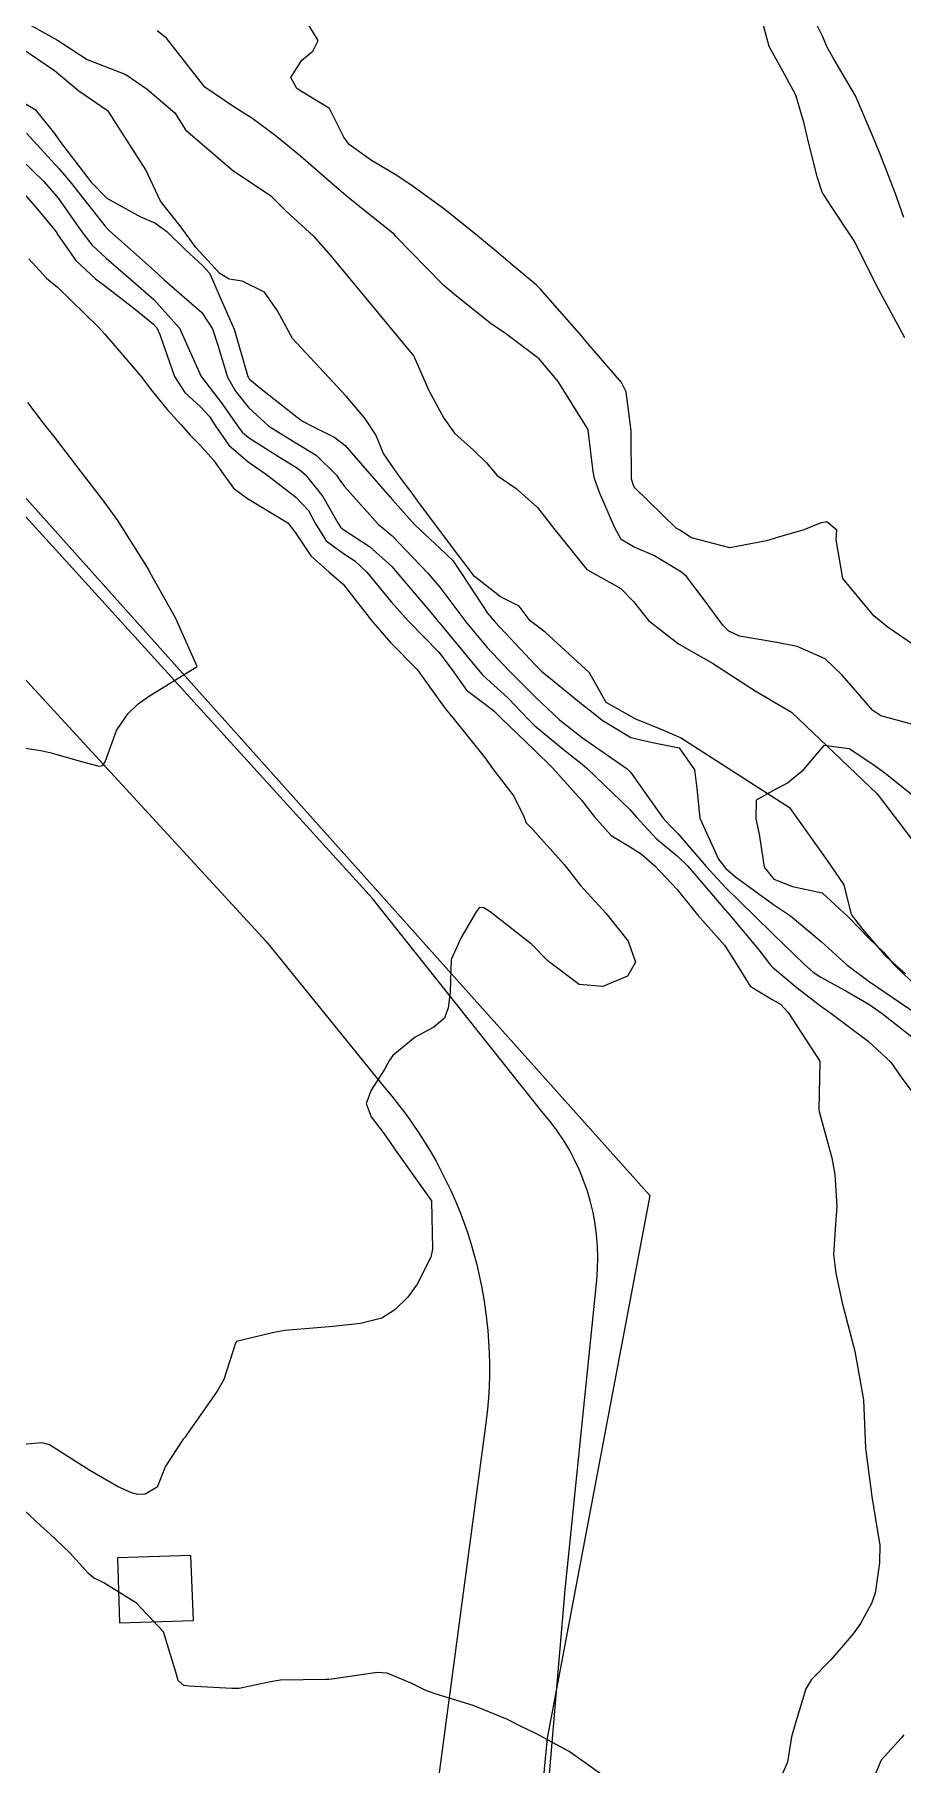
# Model space of a CAD drawing. Header units: metres. Extents: x 318500 to 325275, y 7408834 to 7428799.
# Drawn here: x 321847.6 to 321883.5, y 7423087.2 to 7423158.9 of the extents above; entities that cross this region are included whole.
import ezdxf

# ---------------------------------------------------------------- set-up
doc = ezdxf.new("R2010")
doc.units = ezdxf.units.M
doc.header["$MEASUREMENT"] = 0
for name, color, linetype in [('Curvas de Nivel 1m', 11, 'Continuous'), ('Curvas de Nivel 5m', 15, 'Continuous'), ('Divisas', 45, 'Continuous'), ('Edificações', 30, 'Continuous'), ('Hidrografia', 140, 'Continuous'), ('Vias Primárias', 230, 'Continuous'), ('Vias Secundárias', 230, 'Continuous')]:
    doc.layers.add(name, color=color, linetype=linetype)

msp = doc.modelspace()

# ---------------------------------------------------------------- linework, layer by layer
at = {"layer": 'Curvas de Nivel 1m', "flags": 128}
for points, elevation in [([(321883.564, 7423151.295), (321883.207, 7423152.32), (321882.584, 7423153.928), (321882.412, 7423154.332), (321882.298, 7423154.628), (321881.561, 7423156.34), (321880.633, 7423157.91), (321880.393, 7423158.354), (321880.189, 7423158.815), (321879.42, 7423160.369)], 762), ([(321883.602, 7423146.313), (321882.51, 7423148.33), (321881.501, 7423150.34), (321880.551, 7423151.77), (321880.178, 7423152.356), (321879.982, 7423152.946), (321879.624, 7423154.364), (321879.432, 7423155.201), (321879.088, 7423156.373), (321878.623, 7423157.243), (321877.993, 7423158.39), (321877.737, 7423159.31)], 761), ([(321883.937, 7423130.305), (321882.608, 7423130.66), (321882.275, 7423130.877), (321881.009, 7423132.343), (321880.3, 7423133.018), (321879.141, 7423133.534), (321878.31, 7423133.696), (321876.757, 7423133.96), (321876.316, 7423134.163), (321876.069, 7423134.413), (321875.297, 7423135.459), (321874.563, 7423136.428), (321874.352, 7423136.617), (321873.213, 7423137.302), (321872.362, 7423137.658), (321871.86, 7423137.962), (321871.575, 7423138.472), (321870.96, 7423139.913), (321870.746, 7423140.485), (321870.693, 7423140.774), (321870.485, 7423142.489), (321870.472, 7423142.531), (321870.431, 7423142.606), (321869.248, 7423144.502), (321868.464, 7423145.448), (321867.011, 7423146.532), (321866.485, 7423146.889), (321864.954, 7423148.113), (321864.509, 7423148.484), (321864.422, 7423148.571), (321862.529, 7423150.52), (321862.498, 7423150.559), (321862.461, 7423150.591), (321860.553, 7423152.129), (321859.971, 7423152.629), (321858.578, 7423153.839), (321857.574, 7423154.66), (321856.597, 7423155.386), (321855.808, 7423155.888), (321854.61, 7423156.7), (321853.018, 7423158.724), (321852.644, 7423159.028)], 759), ([(321846.605, 7423156.35), (321847.583, 7423155.778), (321848.384, 7423154.783), (321848.586, 7423154.48), (321849.901, 7423152.76), (321850.55, 7423152.097), (321851.946, 7423151.328), (321852.535, 7423151.083), (321853.035, 7423150.722), (321853.793, 7423149.981), (321854.516, 7423149.313), (321854.809, 7423148.992), (321854.949, 7423148.693), (321855.289, 7423147.897), (321855.822, 7423146.68), (321856.399, 7423144.722), (321856.416, 7423144.671), (321856.428, 7423144.649), (321856.45, 7423144.625), (321856.804, 7423144.309), (321858.434, 7423143.03), (321858.654, 7423142.869), (321859.084, 7423142.64), (321859.991, 7423142.194), (321860.419, 7423141.856), (321861.511, 7423140.603), (321862.385, 7423139.607), (321863.297, 7423138.581), (321864.36, 7423137.591), (321864.887, 7423137.094), (321865.241, 7423136.557), (321866.326, 7423134.909), (321866.644, 7423134.535), (321868.294, 7423132.775), (321868.556, 7423132.507), (321870.276, 7423131.097), (321870.623, 7423130.835), (321871.068, 7423130.478), (321872.259, 7423129.759), (321873.154, 7423129.549), (321874.254, 7423129.34), (321874.888, 7423128.424), (321874.997, 7423127.654), (321875.119, 7423126.421), (321875.889, 7423124.717), (321876.116, 7423124.411), (321876.189, 7423124.333), (321876.594, 7423123.993), (321878.167, 7423122.842), (321878.87, 7423122.369), (321880.144, 7423121.313), (321881.206, 7423120.339), (321882.13, 7423119.654), (321884.11, 7423118.3)], 759), ([(321846.58, 7423154.122), (321847.941, 7423152.789), (321848.55, 7423152.088), (321849.478, 7423150.766), (321849.934, 7423150.169), (321850.519, 7423149.619), (321851.541, 7423148.74), (321852.498, 7423147.901), (321853.569, 7423146.714), (321854.451, 7423144.739), (321854.471, 7423144.7), (321855.333, 7423143.581), (321855.965, 7423142.677), (321856.162, 7423142.41), (321856.423, 7423142.187), (321857.699, 7423141.369), (321858.404, 7423140.94), (321858.579, 7423140.824), (321858.782, 7423140.644), (321859.502, 7423139.749), (321860.13, 7423138.624), (321860.225, 7423138.478), (321860.367, 7423138.367), (321861.428, 7423137.671), (321862.353, 7423136.845), (321862.585, 7423136.588), (321864.056, 7423134.841), (321864.283, 7423134.57), (321864.319, 7423134.529), (321865.951, 7423132.545), (321866.106, 7423132.36), (321866.287, 7423132.197), (321867.16, 7423131.408), (321868.004, 7423130.514), (321868.266, 7423130.259), (321869.543, 7423129.204), (321870.242, 7423128.652), (321870.44, 7423128.487), (321872.215, 7423126.784), (321872.494, 7423126.456), (321873.319, 7423125.561), (321874.194, 7423124.846), (321874.617, 7423124.426), (321876.163, 7423122.629), (321876.352, 7423122.407), (321877.56, 7423120.968), (321878.003, 7423120.382), (321878.061, 7423120.312), (321878.129, 7423120.247), (321879.144, 7423119.388), (321880.113, 7423118.65), (321880.544, 7423118.346), (321882.093, 7423117.182), (321883.023, 7423116.316), (321883.46, 7423115.695), (321884.066, 7423114.879)], 761), ([(321846.678, 7423152.808), (321847.673, 7423151.663), (321848.395, 7423150.782), (321848.453, 7423150.705), (321848.528, 7423150.577), (321849.263, 7423149.514), (321850.089, 7423148.756), (321850.505, 7423148.45), (321851.735, 7423147.493), (321852.482, 7423146.885), (321852.62, 7423146.728), (321852.749, 7423146.453), (321853.357, 7423144.716), (321853.787, 7423144.054), (321854.438, 7423143.454), (321854.802, 7423143.062), (321855.042, 7423142.691), (321855.603, 7423141.868), (321856.408, 7423141.174), (321857.166, 7423140.662), (321858.386, 7423139.718), (321858.901, 7423139.165), (321859.188, 7423138.638), (321859.641, 7423137.909), (321860.358, 7423137.383), (321860.826, 7423137.084), (321861.321, 7423136.605), (321862.332, 7423135.378), (321863.042, 7423134.583), (321864.301, 7423133.302), (321864.858, 7423132.561), (321865.45, 7423131.721), (321866.276, 7423131.095), (321866.593, 7423130.855), (321866.91, 7423130.53), (321868.251, 7423129.247), (321869.008, 7423128.502), (321870.22, 7423127.16), (321870.744, 7423126.482), (321871.437, 7423125.706), (321872.198, 7423125.252), (321872.678, 7423124.936), (321873.257, 7423124.444), (321874.175, 7423123.461), (321875.022, 7423122.421), (321876.141, 7423121.161), (321876.626, 7423120.403), (321877.194, 7423119.467), (321878.115, 7423118.912), (321878.451, 7423118.713), (321878.775, 7423118.37), (321880.08, 7423116.35), (321880.046, 7423114.35), (321880.059, 7423114.268), (321880.582, 7423112.344), (321880.702, 7423111.661), (321880.788, 7423110.342), (321880.731, 7423109.604), (321880.646, 7423108.343), (321880.743, 7423107.567), (321881.01, 7423106.339), (321881.394, 7423104.869), (321881.54, 7423104.334), (321881.9, 7423102.33), (321881.973, 7423100.328), (321881.985, 7423100.211), (321882.237, 7423098.324), (321882.466, 7423096.96), (321882.568, 7423096.319), (321882.556, 7423095.572), (321882.37, 7423094.321), (321882.223, 7423093.884), (321881.771, 7423093.054), (321881.468, 7423092.629), (321881.223, 7423092.335), (321880.542, 7423091.552), (321879.744, 7423090.742), (321879.502, 7423090.354), (321879.09, 7423088.989), (321878.916, 7423088.362), (321878.744, 7423087.315), (321878.338, 7423086.37)], 762), ([(321847.316, 7423149.596), (321848.052, 7423148.787), (321848.504, 7423148.41), (321850.21, 7423146.754), (321850.476, 7423146.465), (321851.963, 7423144.735), (321852.444, 7423144.096), (321853.058, 7423143.342), (321853.625, 7423142.712), (321854.001, 7423142.284), (321854.418, 7423141.87), (321854.965, 7423141.248), (321855.378, 7423140.685), (321855.805, 7423140.093), (321856.385, 7423139.667), (321858.056, 7423138.653), (321858.366, 7423138.241), (321859.003, 7423137.287), (321859.747, 7423136.629), (321860.342, 7423136.114), (321861.517, 7423134.602), (321862.307, 7423133.698), (321863.4, 7423132.579), (321864.278, 7423131.362), (321864.61, 7423130.902), (321864.898, 7423130.561), (321866.245, 7423128.873), (321866.49, 7423128.536), (321867.413, 7423127.331), (321867.813, 7423126.516), (321867.918, 7423126.225), (321868.204, 7423125.944), (321869.492, 7423124.497), (321870.177, 7423123.633), (321871.231, 7423122.474), (321872.143, 7423121.328), (321872.45, 7423120.455), (321872.124, 7423119.873), (321871.091, 7423119.447), (321870.12, 7423119.528), (321868.831, 7423120.503), (321868.14, 7423121.206), (321866.431, 7423122.536), (321866.163, 7423122.709), (321865.983, 7423122.723), (321865.847, 7423122.545), (321865.227, 7423121.471), (321864.815, 7423120.56), (321864.768, 7423119.211), (321864.697, 7423118.561), (321864.533, 7423118.134), (321864.098, 7423117.758), (321863.323, 7423117.346), (321862.399, 7423116.587), (321862.264, 7423116.401), (321862.072, 7423116.033), (321861.507, 7423115.149), (321861.291, 7423114.601), (321861.5, 7423114.054), (321862.037, 7423113.339), (321862.565, 7423112.585), (321864, 7423110.57), (321864.044, 7423108.569), (321863.967, 7423108.239), (321863.411, 7423107.12), (321863.017, 7423106.579), (321862.476, 7423106.051), (321861.937, 7423105.702), (321861.056, 7423105.48), (321859.931, 7423105.357), (321859.258, 7423105.302), (321857.928, 7423105.193), (321857.47, 7423105.112), (321855.921, 7423104.738), (321855.891, 7423104.7), (321855.88, 7423104.671), (321855.402, 7423103.173), (321855.12, 7423102.682), (321853.872, 7423100.886), (321853.791, 7423100.78), (321853.708, 7423100.702), (321852.979, 7423099.583), (321852.642, 7423098.712), (321852.134, 7423098.42), (321851.837, 7423098.409), (321851.578, 7423098.466), (321850.989, 7423098.733), (321849.85, 7423099.395), (321848.181, 7423100.459), (321847.866, 7423100.545), (321846.259, 7423100.401)], 763), ([(321846.25, 7423129.462), (321847.817, 7423129.216), (321848.245, 7423129.126), (321849.542, 7423128.76), (321850.237, 7423128.568), (321850.385, 7423128.601), (321850.481, 7423128.748), (321850.956, 7423130.046), (321851.421, 7423130.738), (321851.847, 7423131.161), (321852.277, 7423131.463), (321854.29, 7423132.7), (321853.401, 7423134.714), (321852.348, 7423136.583), (321852.272, 7423136.731), (321852.171, 7423136.912), (321851.007, 7423138.744), (321850.383, 7423139.606), (321849.49, 7423140.764), (321848.421, 7423142.165), (321847.935, 7423142.787), (321847.286, 7423143.644)], 763), ([(321884.222, 7423127.13), (321882.726, 7423128.323), (321882.245, 7423128.665), (321881.303, 7423129.29), (321880.256, 7423129.43), (321879.76, 7423128.845), (321879.348, 7423128.363), (321878.742, 7423127.863), (321878.228, 7423127.603), (321877.442, 7423127.172), (321877.428, 7423126.392), (321877.576, 7423125.762), (321877.78, 7423124.386), (321878.183, 7423123.897), (321878.953, 7423123.594), (321880.175, 7423123.323), (321881.252, 7423122.339), (321882.151, 7423121.41), (321882.713, 7423120.889), (321883.191, 7423120.314), (321884.127, 7423119.425)], 758), ([(321871.526, 7423086.462), (321869.699, 7423087.752), (321868.321, 7423088.504), (321867.714, 7423088.795), (321867.155, 7423089.081), (321865.727, 7423089.669), (321864.15, 7423090.14), (321863.736, 7423090.301), (321863.182, 7423090.568), (321862.17, 7423091.009), (321861.744, 7423091.023), (321859.875, 7423090.751), (321859.741, 7423090.739), (321859.622, 7423090.74), (321857.741, 7423090.712), (321857.326, 7423090.646), (321856.032, 7423090.369), (321855.735, 7423090.369), (321853.967, 7423090.466), (321853.737, 7423090.493), (321853.507, 7423090.702), (321853.409, 7423091.038), (321852.901, 7423092.709), (321851.778, 7423093.906), (321850.422, 7423094.741), (321850.002, 7423094.956), (321849.794, 7423095.124), (321849.024, 7423095.984), (321848.198, 7423096.774), (321847.815, 7423097.107), (321845.99, 7423098.798)], 762), ([(321883.562, 7423088.452), (321883.455, 7423088.304), (321882.619, 7423087.393), (321882.168, 7423086.323)], 761)]:
    msp.add_lwpolyline(points, dxfattribs=dict(at, elevation=elevation))
at = {"layer": 'Curvas de Nivel 5m', "elevation": 760, "flags": 128}
for points in [[(321884.306, 7423133.368), (321882.916, 7423134.321), (321882.327, 7423134.806), (321881.043, 7423136.343), (321880.759, 7423137.953), (321880.785, 7423138.346), (321880.375, 7423138.69), (321880.092, 7423138.637), (321879.419, 7423138.364), (321878.367, 7423138.054), (321877.88, 7423137.902), (321876.362, 7423137.624), (321874.764, 7423138.028), (321874.369, 7423138.293), (321874.283, 7423138.345), (321874.132, 7423138.434), (321872.395, 7423140.129), (321872.288, 7423140.462), (321872.276, 7423142.311), (321872.274, 7423142.462), (321872.058, 7423144.077), (321871.875, 7423144.469), (321870.474, 7423146.081), (321870.127, 7423146.494), (321868.507, 7423148.342), (321868.334, 7423148.513), (321867.335, 7423149.344), (321866.525, 7423150.028), (321866.243, 7423150.26), (321865.9, 7423150.549), (321864.546, 7423151.637), (321863.245, 7423152.583), (321862.567, 7423153.044), (321861.513, 7423153.669), (321860.586, 7423154.324), (321860.363, 7423154.623), (321859.781, 7423155.812), (321858.609, 7423156.523), (321858.428, 7423156.652), (321858.176, 7423157.095), (321858.628, 7423157.825), (321859.08, 7423158.197), (321859.301, 7423158.64), (321858.656, 7423159.698)], [(321847.219, 7423154.801), (321848.568, 7423153.331), (321849.04, 7423152.773), (321850.532, 7423150.889), (321850.662, 7423150.749), (321852.514, 7423149.104), (321852.706, 7423148.921), (321852.934, 7423148.724), (321854.49, 7423147.373), (321854.93, 7423146.693), (321855.151, 7423146.008), (321855.553, 7423144.683), (321855.88, 7423144.114), (321856.437, 7423143.418), (321857.263, 7423142.662), (321858.419, 7423141.94), (321859.225, 7423141.451), (321860.062, 7423140.625), (321860.201, 7423140.427), (321860.393, 7423140.154), (321861.789, 7423138.599), (321862.109, 7423138.335), (321862.365, 7423138.11), (321863.848, 7423136.575), (321864.341, 7423135.986), (321865.428, 7423134.553), (321866.304, 7423133.49), (321867.213, 7423132.526), (321867.753, 7423131.986), (321868.279, 7423131.454), (321869.305, 7423130.5), (321870.259, 7423129.747), (321872.1, 7423128.462), (321872.238, 7423128.325), (321873.582, 7423126.439), (321873.879, 7423126.107), (321874.204, 7423125.785), (321875.378, 7423124.418), (321876.177, 7423123.543), (321877.371, 7423122.392), (321878.149, 7423121.619), (321879.456, 7423120.36), (321879.814, 7423120.042), (321880.125, 7423119.828), (321881.229, 7423119.228), (321882.116, 7423118.712), (321882.67, 7423118.322), (321884.094, 7423117.209)]]:
    msp.add_lwpolyline(points, dxfattribs=at)
at = {"layer": 'Divisas'}
msp.add_lwpolyline([(321699.975, 7423500), (321712.665, 7423468.347), (321723.801, 7423432.874), (321724.413, 7423395.488), (321725.845, 7423368.649), (321726.385, 7423366.137), (321737.835, 7423342.928), (321743.539, 7423327.108), (321746.105, 7423320.609), (321751.902, 7423311.465), (321754.994, 7423306.875), (321762.06, 7423289.76), (321785.977, 7423238.984), (321793.165, 7423219.545), (321800.721, 7423203.22), (321815.249, 7423176.269), (321835.723, 7423152.496), (321873.042, 7423110.787), (321868.797, 7423088.304), (321867.014, 7423069.92), (321867.801, 7423064.364), (321869.121, 7423060.597)], dxfattribs=at)
at = {"layer": 'Edificações'}
msp.add_lwpolyline([(321850.994, 7423095.778), (321851.081, 7423093.084), (321854.142, 7423093.182), (321854.027, 7423095.876)], close=True, dxfattribs=at)
at = {"layer": 'Hidrografia'}
for points in [[(321846.919, 7423159.527), (321848.509, 7423158.644), (321849.745, 7423157.85), (321851.335, 7423157.232), (321852.219, 7423156.614), (321853.367, 7423155.642), (321853.809, 7423154.936), (321855.752, 7423153.259), (321857.342, 7423152.199), (321857.96, 7423151.581), (321859.108, 7423150.522), (321859.815, 7423149.727), (321863.273, 7423145.554), (321863.891, 7423144.141), (321864.509, 7423142.993), (321864.951, 7423142.375), (321865.746, 7423141.669), (321866.276, 7423141.139), (321866.718, 7423140.61), (321867.513, 7423140.08), (321868.396, 7423139.285), (321869.014, 7423138.491), (321870.428, 7423136.725), (321871.841, 7423135.93), (321872.371, 7423135.401), (321872.989, 7423134.606), (321874.226, 7423133.635), (321875.639, 7423132.84), (321877.406, 7423131.693), (321878.907, 7423130.81), (321882.455, 7423127.425), (321883.869, 7423125.571)], [(321883.632, 7423119.976), (321882.863, 7423120.668), (321881.864, 7423121.82), (321881.403, 7423122.435), (321881.095, 7423123.664), (321880.403, 7423124.663), (321878.866, 7423126.815), (321874.315, 7423129.749), (321873.623, 7423130.057), (321872.47, 7423130.518), (321871.24, 7423131.209), (321870.548, 7423132.439), (321868.703, 7423134.129), (321868.088, 7423134.59), (321867.627, 7423135.205), (321866.858, 7423135.589), (321865.782, 7423136.434), (321864.782, 7423137.741), (321863.389, 7423139.604), (321863.236, 7423139.834), (321862.697, 7423140.526), (321862.006, 7423141.525), (321861.698, 7423142.293), (321861.237, 7423142.985), (321860.468, 7423143.907), (321858.239, 7423146.289), (321858.162, 7423146.442), (321857.624, 7423147.441), (321857.085, 7423148.21), (321856.163, 7423148.671), (321855.625, 7423148.747), (321855.24, 7423148.978), (321854.241, 7423150.054), (321853.626, 7423150.899), (321852.78, 7423151.975), (321852.165, 7423153.281), (321850.618, 7423155.687), (321849.388, 7423156.532), (321848.388, 7423157.377), (321846.928, 7423158.376)]]:
    msp.add_lwpolyline(points, dxfattribs=at)
at = {"layer": 'Vias Primárias'}
for points in [[(323715.644, 7420145.548, 0), (323709.04, 7420132.939)], [(323831.088, 7420001.787, 0), (323833.844, 7420008.443, 0.220888)]]:
    msp.add_lwpolyline(points, format="xyb", dxfattribs=at)
at = {"layer": 'Vias Secundárias'}
for points in [[(321868.619, 7423083.747), (321869.533, 7423094.45), (321870.842, 7423107.284, 0.209063), (321868.622, 7423114.202), (321861.562, 7423123.097), (321844.585, 7423141.762), (321827.584, 7423160.599), (321818.999, 7423170.436), (321815.858, 7423175.249), (321806.214, 7423191.6), (321794.271, 7423213.813), (321790.711, 7423224.487), (321779.605, 7423250.489)], [(321787.826, 7423222.04), (321791.05, 7423213.525), (321797.348, 7423201.193), (321803.403, 7423189.863), (321809.572, 7423178.302), (321811.5, 7423176.246), (321817.164, 7423166.711), (321824.747, 7423156.819), (321842.367, 7423137.383), (321857.165, 7423121.297), (321862.049, 7423115.259, -0.213208), (321866.265, 7423101.475), (321863.213, 7423078.598)]]:
    msp.add_lwpolyline(points, format="xyb", dxfattribs=at)

doc.saveas('drawing.dxf')
